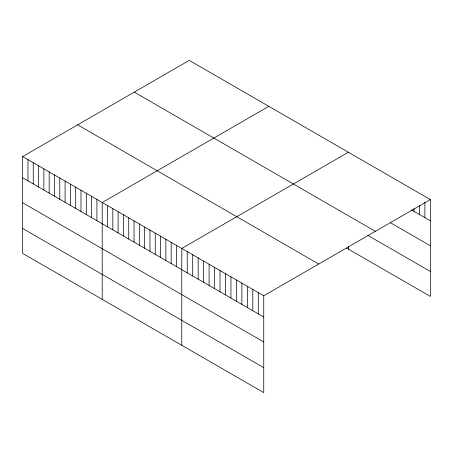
<?xml version="1.0" encoding="UTF-8"?>
<svg xmlns="http://www.w3.org/2000/svg" width="453" height="453" viewBox="0 0 453 453"><rect width="100%" height="100%" fill="white"/><g stroke="black" fill="none" stroke-linecap="round" stroke-linejoin="round"><path stroke-width="0.68" d="M22.65 156.579L263.742 295.775L263.742 392.609L22.65 253.42L22.65 156.579L189.258 60.391L430.35 199.58L430.35 296.421L346.613 248.074M268.822 106.325L102.208 202.514L102.208 299.354M348.38 152.253L181.772 248.448L181.772 345.288M263.742 295.775L430.35 199.58M411.528 209.943L430.35 220.809M390.276 222.627L430.35 245.764M134.281 92.135L375.367 231.324M367.808 235.362L430.35 271.466M77.633 124.835L318.719 264.031M22.65 177.808L263.742 317.004M22.65 202.763L263.742 341.953M22.65 228.471L263.742 367.66M424.886 202.089L424.886 217.655M419.421 205.3L419.421 214.501M413.957 208.516L413.957 211.347M348.38 246.324L348.38 249.093M258.278 292.615L258.278 313.844M252.808 289.461L252.808 310.69M247.344 286.307L247.344 307.536M241.879 283.153L241.879 304.382M236.415 279.999L236.415 301.228M230.951 276.84L230.951 298.074M225.486 273.686L225.486 294.914M220.022 270.532L220.022 291.76M214.558 267.378L214.558 288.606M209.093 264.224L209.093 285.452M203.629 261.07L203.629 282.298M198.165 257.91L198.165 279.144M192.701 254.756L192.701 275.985M187.236 251.602L187.236 272.831M176.466 245.384L176.466 266.613M171.16 242.321L171.16 263.55M165.855 239.263L165.855 260.492M160.555 236.2L160.555 257.429M155.249 233.136L155.249 254.365M149.943 230.073L149.943 251.302M144.643 227.01L144.643 248.238M139.337 223.952L139.337 245.181M134.031 220.888L134.031 242.117M128.731 217.825L128.731 239.054M123.426 214.762L123.426 235.99M118.12 211.698L118.12 232.927M112.82 208.64L112.82 229.869M107.514 205.577L107.514 226.806M96.908 199.45L96.908 220.679M91.602 196.387L91.602 217.621M86.297 193.329L86.297 214.558M80.996 190.266L80.996 211.494M75.691 187.202L75.691 208.431M70.385 184.139L70.385 205.368M65.079 181.075L65.079 202.31M59.779 178.018L59.779 199.246M54.473 174.954L54.473 196.183M49.167 171.891L49.167 193.12M43.867 168.827L43.867 190.056M38.562 165.77L38.562 186.998M33.256 162.706L33.256 183.935M27.956 159.643L27.956 180.872"/></g></svg>
